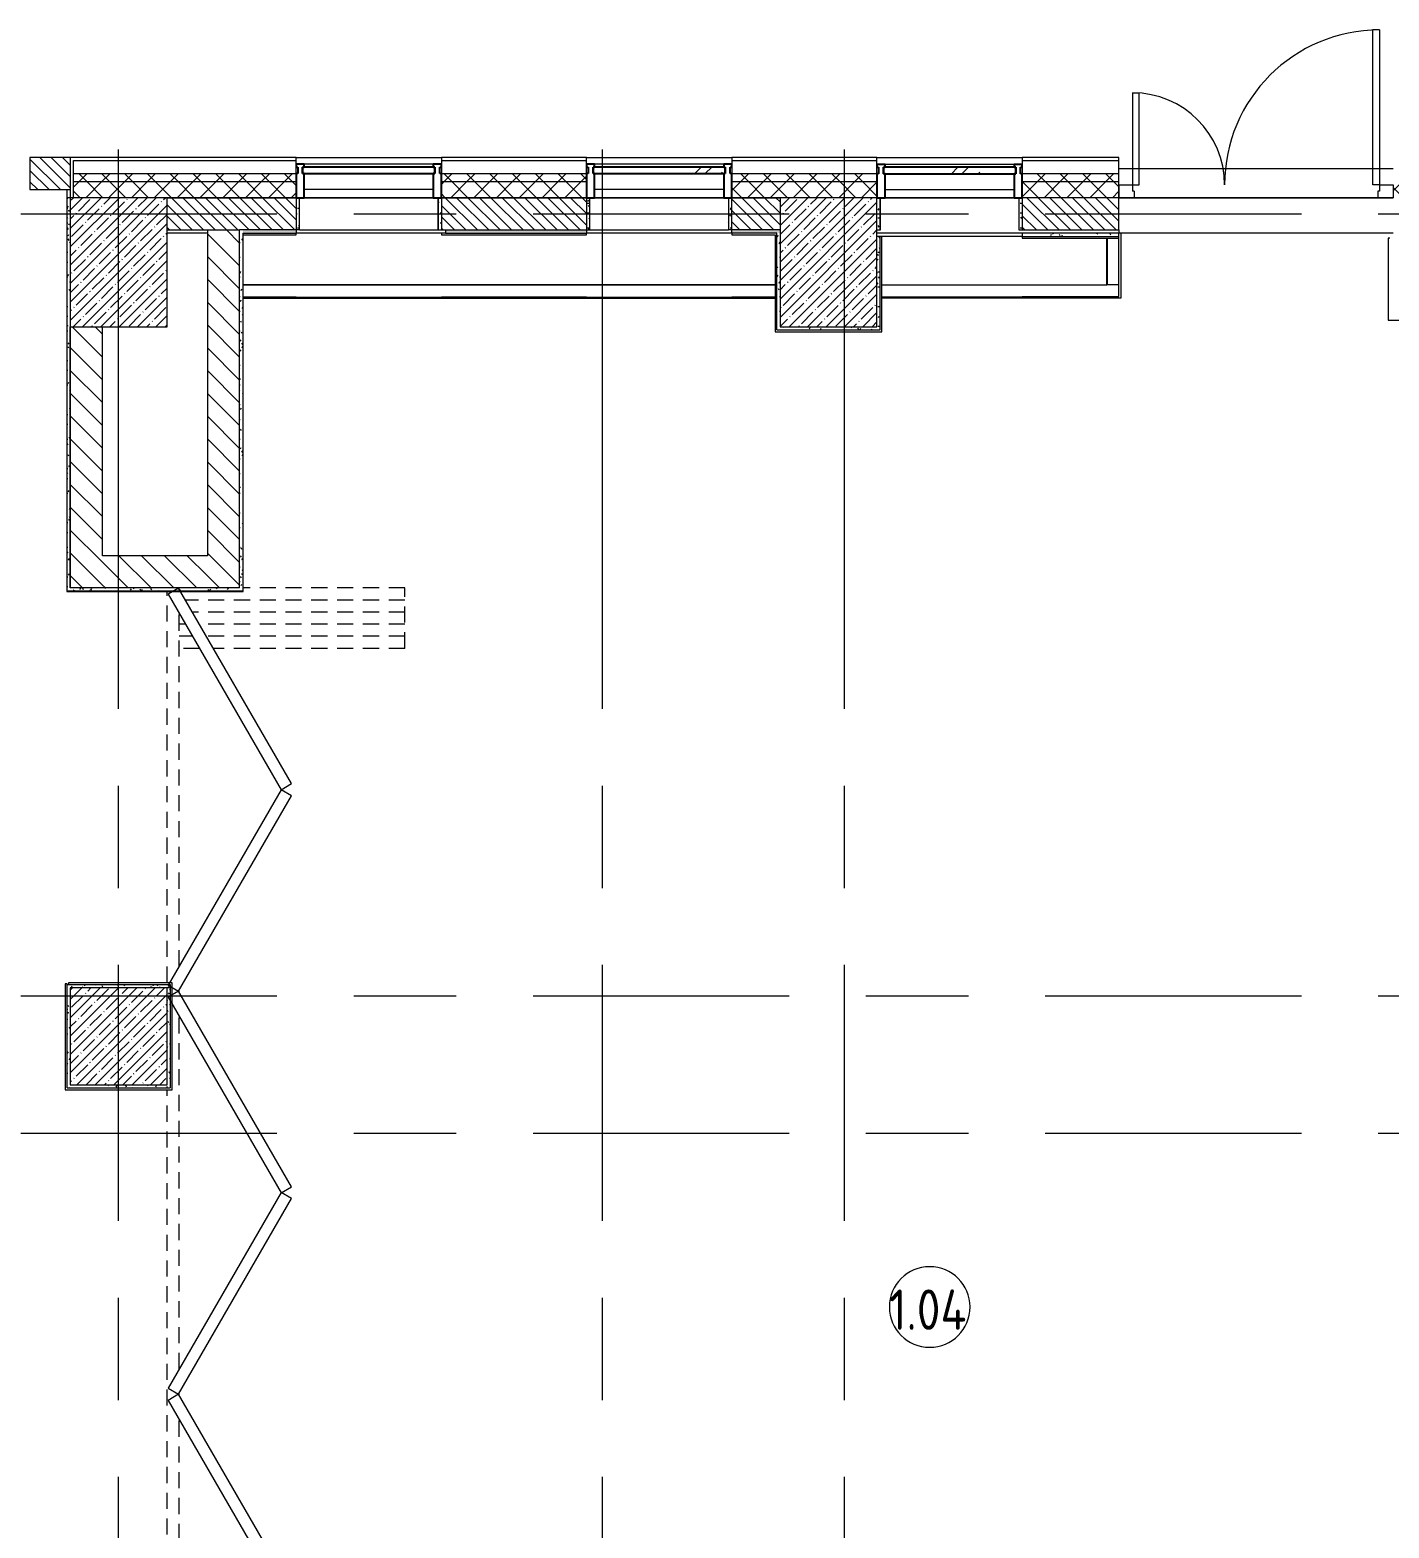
# Model space of a CAD drawing. Header units: millimetres. Extents: x -3708 to 187246, y -8553 to 29000.
# Drawn here: x 13460 to 21884, y 18851 to 28140 of the extents above; entities that cross this region are included whole.
import ezdxf

# ---------------------------------------------------------------- set-up
doc = ezdxf.new("R2010")
doc.units = ezdxf.units.MM
doc.linetypes.add('200_ШТРИХ__ш1_п0_6_', pattern=[160, 100, -60])
doc.linetypes.add('Осевая', pattern=[3175, 635, -476.25, 1587.5, -476.25])
for name, color, linetype, lineweight in [('A-AREA-IDEN', 7, 'Continuous', 9), ('A-GLAZ-CURT', 7, 'Continuous', 9), ('A-GLAZ-CURT-1', 7, 'Continuous', 25), ('A-GLAZ-CWMG', 7, 'Continuous', 9), ('A-GLAZ-CWMG-1', 7, 'Continuous', 25), ('A-WALL', 7, 'Continuous', 9), ('I-WALL', 7, 'Continuous', 9), ('S-COLS', 7, 'Continuous', 9), ('Оси', 7, 'Continuous', 9), ('Оси-2', 7, 'Осевая', 9)]:
    doc.layers.add(name, color=color, linetype=linetype, lineweight=lineweight)
for name, color, linetype, lineweight, true_color in [('A-DOOR-1', 1, 'Continuous', 9, 0xff0000), ('A-DOOR-2', 1, 'Continuous', 13, 0xff0000), ('A-DOOR-3', 1, '200_ШТРИХ__ш1_п0_6_', 9, 0xff0000), ('A-DOOR-FRAM-1', 1, 'Continuous', 13, 0xff0000), ('A-WALL-1', 7, 'Continuous', 9, 0x3c3c3c), ('A-WALL-FNSH-1', 7, 'Continuous', 9, 0x3c3c3c)]:
    doc.layers.add(name, color=color, linetype=linetype, lineweight=lineweight, true_color=true_color)
doc.styles.add('GOST Common_1', font='GOST_Common.ttf', dxfattribs={"width": 0.9, "height": 250})
pattern_1 = [(135, (0, 0), (-35.35534, -35.35534), [])]
pattern_2 = [(135, (0, 0), (-70.71068, -70.71068), [])]
pattern_3 = [(45, (0, 0), (-70.71068, 70.71068), []), (135, (0, 0), (-70.71068, -70.71068), [])]
pattern_4 = [(0, (0, 0), (121.92, 30.48), [10.058, -81.382, 10.058, -81.382, -487.68]), (0, (0, 0), (121.92, 30.48), [-182.88, 10.058, -172.822, 10.058, -81.382, -213.36]), (0, (0, 0), (121.92, 30.48), [-457.2, 10.058, -50.902, 10.058, -142.342]), (120, (45.72, 15.24), (-87.356454, 90.345817), [10.058, -81.382, 10.058, -81.382, -487.68]), (120, (45.72, 15.24), (-87.356454, 90.345817), [-182.88, 10.058, -172.822, 10.058, -81.382, -213.36]), (120, (45.72, 15.24), (-87.356454, 90.345817), [-457.2, 10.058, -50.902, 10.058, -142.342]), (240, (60.96, 76.2), (-34.563546, -120.825817), [10.058, -81.382, 10.058, -81.382, -487.68]), (240, (60.96, 76.2), (-34.563546, -120.825817), [-182.88, 10.058, -172.822, 10.058, -81.382, -213.36]), (240, (60.96, 76.2), (-34.563546, -120.825817), [-457.2, 10.058, -50.902, 10.058, -142.342])]

# ---------------------------------------------------------------- blocks, each defined once
blk = doc.blocks.new('BSC_Колонна _Прямоугольная - 600х800-24078684-План заполнения и маркировки дверных проемов 1 этажа в осях 1-12')
at = {"layer": 'S-COLS'}
h = blk.add_hatch(dxfattribs=at)
h.set_pattern_fill('FP_7', color=256, style=0, pattern_type=2)
h.set_pattern_definition([(45, (-14010, -26700), (-57.02463, 57.02463), []), (45, (-13952.975, -26700), (-57.02463, 57.02463), [100.806, -20.161, 3.353, -16.808])])
h.paths.add_polyline_path([(300, -400), (300, 400), (-300, 400), (-300, -400)])
for p, q in [((300, 400), (-300, 400)), ((-300, 400), (-300, -400)), ((300, -400), (300, 400)), ((-300, -400), (300, -400))]:
    blk.add_line(p, q, dxfattribs=at)
blk = doc.blocks.new('BSC_Колонна _Прямоугольная - 600х600-V5-План заполнения и маркировки дверных проемов 1 этажа в осях 1-12')
at = {"layer": 'S-COLS'}
h = blk.add_hatch(dxfattribs=at)
h.set_pattern_fill('FP_11', color=256, style=0, pattern_type=2)
h.set_pattern_definition([(45, (-14010, -21900), (-57.02463, 57.02463), []), (45, (-13952.975, -21900), (-57.02463, 57.02463), [100.806, -20.161, 3.353, -16.808])])
h.paths.add_polyline_path([(300, -300), (300, 300), (-300, 300), (-300, -300)])
for p, q in [((300, 300), (-300, 300)), ((-300, 300), (-300, -300)), ((300, -300), (300, 300)), ((-300, -300), (300, -300))]:
    blk.add_line(p, q, dxfattribs=at)
blk = doc.blocks.new('Системная панель - Стекло - 40мм-22856102-План заполнения и маркировки дверных проемов 1 этажа в осях 1-12')
at = {"layer": 'A-GLAZ-CURT'}
h = blk.add_hatch(dxfattribs=at)
h.set_pattern_fill('FP_15', color=256, style=0, pattern_type=2)
h.set_pattern_definition([(45, (-17460.26, -27190), (-282.8427, 282.8427), [200, -600]), (45, (-17660.26, -27290), (-282.8427, 282.8427), [600, -200]), (45, (-17260.26, -27390), (-282.8427, 282.8427), [200, -600])])
h.paths.add_polyline_path([(344.3, -40), (410, -40), (410, 0), (-410, 0), (-410, -40), (-332.8, -40)])
at = {"layer": 'A-GLAZ-CURT-1'}
for p, q in [((410, 0), (-410, 0)), ((-410, 0), (-410, -40)), ((410, -40), (410, 0)), ((-410, -40), (410, -40))]:
    blk.add_line(p, q, dxfattribs=at)
blk = doc.blocks.new('Прямоугольный импост - Импост структурный с накладкой - 160мм Темный-33186088-План заполнения и маркировки дверных проемов 1 этажа в осях 1-12')
at = {"layer": 'A-GLAZ-CWMG'}
for p, q in [((17760.3, 27307), (16960.3, 27307)), ((17760.3, 27150), (16960.3, 27150))]:
    blk.add_line(p, q, dxfattribs=at)
blk = doc.blocks.new('Прямоугольный импост - Импост структурный с накладкой - 190мм-22856094-План заполнения и маркировки дверных проемов 1 этажа в осях 1-12')
at = {"layer": 'A-GLAZ-CWMG-1'}
for p, q in [((-50, 40), (-50, 190)), ((-50, 190), (0, 190)), ((0, 190), (0, 40)), ((-40, 40), (-50, 40)), ((-50, -17), (-50, 0)), ((-50, 0), (-40, 0)), ((-40, 0), (-40, 40)), ((-10, 40), (-10, 0)), ((0, 40), (-10, 40)), ((-10, 0), (0, 0)), ((0, 0), (0, -17)), ((0, -17), (-50, -17))]:
    blk.add_line(p, q, dxfattribs=at)
blk = doc.blocks.new('Системная панель - Стекло - 40мм-V10-План заполнения и маркировки дверных проемов 1 этажа в осях 1-12')
at = {"layer": 'A-GLAZ-CURT'}
h = blk.add_hatch(dxfattribs=at)
h.set_pattern_fill('FP_16', color=256, style=0, pattern_type=2)
h.set_pattern_definition([(45, (-19260.26, -27188.3), (-282.8427, 282.8427), [200, -600]), (45, (-19460.26, -27288.3), (-282.8427, 282.8427), [600, -200]), (45, (-19060.26, -27388.3), (-282.8427, 282.8427), [200, -600])])
h.paths.add_polyline_path([(400, -40), (410, -40), (410, 0), (-410, 0), (-410, -40), (-101.5, -40)])
at = {"layer": 'A-GLAZ-CURT-1'}
for p, q in [((410, 0), (-410, 0)), ((-410, 0), (-410, -40)), ((410, -40), (410, 0)), ((-410, -40), (410, -40))]:
    blk.add_line(p, q, dxfattribs=at)
blk = doc.blocks.new('Прямоугольный импост - Импост структурный с накладкой - 190мм-V11-План заполнения и маркировки дверных проемов 1 этажа в осях 1-12')
at = {"layer": 'A-GLAZ-CWMG-1'}
for p, q in [((-50, 40), (-50, 190)), ((-50, 190), (0, 190)), ((0, 190), (0, 40)), ((-40, 40), (-50, 40)), ((-50, -17), (-50, 0)), ((-50, 0), (-40, 0)), ((-40, 0), (-40, 40)), ((-10, 40), (-10, 0)), ((0, 40), (-10, 40)), ((-10, 0), (0, 0)), ((0, 0), (0, -17)), ((0, -17), (-50, -17))]:
    blk.add_line(p, q, dxfattribs=at)
blk = doc.blocks.new('DOR__перегородка__Прямоугольная - ТП-2_ Вн_ДПГ_9480х4200h_2-23998078-План заполнения и маркировки дверных проемов 1 этажа в осях 1-12')
at = {"layer": 'A-DOOR-3'}
for p, q in [((31, 0), (2621.2, 0)), ((3270, 0), (3279, 0)), ((3290, 0), (6369, 0)), ((7032, 0), (9460, 0)), ((31, -75), (1987.4, -75)), ((2137.4, -75), (4324.5, -75)), ((4474.5, -75), (4486.7, -75)), ((4636.7, -75), (6823.8, -75)), ((6973.8, -75), (6985, -75)), ((7135, -75), (9323.2, -75)), ((9105.2, -200.9), (9105.2, -75)), ((9180.2, -157.6), (9180.2, -75)), ((9255.2, -114.3), (9255.2, -75)), ((9330.2, -1474.2), (9330.2, -157.6)), ((9405.2, -1474.2), (9405.2, -114.3)), ((9180.2, -1474.2), (9180.2, -244.2)), ((9255.2, -1474.2), (9255.2, -200.9)), ((9105.2, -1474.2), (9105.2, -287.5)), ((9480, -1474.2), (9480, -470)), ((9105.2, -1474.2), (9480, -1474.2))]:
    blk.add_line(p, q, dxfattribs=at)
at = {"layer": 'A-DOOR-FRAM-1'}
for p, q in [((2019.1, -6.7), (1981.6, -71.7)), ((1981.6, -71.7), (3193.9, -771.8)), ((3231.5, -706.9), (2019.1, -6.7)), ((4442.7, -6.7), (3230.4, -706.9)), ((3267.9, -771.8), (4480.3, -71.7)), ((4480.3, -71.7), (4442.7, -6.7)), ((4518.4, -6.7), (4480.9, -71.7)), ((4480.9, -71.7), (5693.3, -771.8)), ((5730.8, -706.9), (4518.4, -6.7)), ((6942.1, -6.7), (5729.7, -706.9)), ((5767.3, -771.8), (6979.6, -71.7)), ((6979.6, -71.7), (6942.1, -6.7)), ((7016.7, -6.7), (6979.2, -71.7)), ((6979.2, -71.7), (8191.6, -771.8)), ((8229.1, -706.9), (7016.7, -6.7)), ((9441.4, -6.7), (8229.1, -706.9)), ((8266.6, -771.8), (9478.9, -71.7)), ((9478.9, -71.7), (9441.4, -6.7)), ((3193.9, -771.8), (3231.5, -706.9)), ((3230.4, -706.9), (3267.9, -771.8)), ((5693.3, -771.8), (5730.8, -706.9)), ((5729.7, -706.9), (5767.3, -771.8)), ((8191.6, -771.8), (8229.1, -706.9)), ((8229.1, -706.9), (8266.6, -771.8))]:
    blk.add_line(p, q, dxfattribs=at)
blk = doc.blocks.new('Прямоугольный импост - Импост структурный с накладкой - 190мм-22856098-План заполнения и маркировки дверных проемов 1 этажа в осях 1-12')
at = {"layer": 'A-GLAZ-CWMG-1'}
for p, q in [((0, 190), (-50, 190)), ((-50, 190), (-50, 40)), ((0, 40), (0, 190)), ((-50, 40), (-40, 40)), ((-40, 0), (-50, 0)), ((-50, 0), (-50, -17)), ((-40, 40), (-40, 0)), ((-10, 0), (-10, 40)), ((-10, 40), (0, 40)), ((0, 0), (-10, 0)), ((0, -17), (0, 0)), ((-50, -17), (0, -17))]:
    blk.add_line(p, q, dxfattribs=at)
blk = doc.blocks.new('Прямоугольный импост - Импост структурный с накладкой - 190мм-V32-План заполнения и маркировки дверных проемов 1 этажа в осях 1-12')
at = {"layer": 'A-GLAZ-CWMG-1'}
for p, q in [((0, 190), (-50, 190)), ((-50, 190), (-50, 40)), ((0, 40), (0, 188.3)), ((-50, 40), (-40, 40)), ((-40, 0), (-50, 0)), ((-50, 0), (-50, -17)), ((-40, 40), (-40, 0)), ((-10, 0), (-10, 40)), ((-10, 40), (0, 40)), ((0, 0), (-10, 0)), ((0, -17), (0, 0)), ((-50, -17), (0, -17))]:
    blk.add_line(p, q, dxfattribs=at)
blk = doc.blocks.new('BSC_Колонна _Прямоугольная - 600х800-V60-План заполнения и маркировки дверных проемов 1 этажа в осях 1-12')
at = {"layer": 'S-COLS'}
h = blk.add_hatch(dxfattribs=at)
h.set_pattern_fill('FP_71', color=256, style=0, pattern_type=2)
h.set_pattern_definition([(45, (-18410.26, -26700), (-57.02463, 57.02463), []), (45, (-18353.23, -26700), (-57.02463, 57.02463), [100.806, -20.161, 3.353, -16.808])])
h.paths.add_polyline_path([(-28.6, -400), (300, -400), (300, 400), (-300, 400), (-300, -400)])
for p, q in [((300, 400), (-300, 400)), ((-300, 400), (-300, -400)), ((300, -400), (300, 400)), ((-300, -400), (300, -400))]:
    blk.add_line(p, q, dxfattribs=at)
blk = doc.blocks.new('110_Дверь_СКБ_2Ст_Наружная - ДН-1_л_ Двухстворчатая 1450 х3300 _h_ в свету с верхним остеклением-23567691-План заполнения и маркировки дверных проемов 1 этажа в осях 1-12')
at = {"layer": 'A-DOOR-1'}
for centre, radius, start, end in [((784.5, -45), 960, 90, 180), ((-745.5, -45), 570, 0, 90)]:
    blk.add_arc(centre, radius, start, end, dxfattribs=at)
at = {"layer": 'A-DOOR-2'}
for p, q in [((784.5, 915), (744.5, 915)), ((744.5, -45), (744.5, 915)), ((784.5, 915), (784.5, -45)), ((-745.5, 525), (-705.5, 525)), ((-745.5, 525), (-745.5, -45)), ((-705.5, -45), (-705.5, 525)), ((-745.5, -45), (-705.5, -45)), ((784.5, -45), (744.5, -45))]:
    blk.add_line(p, q, dxfattribs=at)
at = {"layer": 'A-DOOR-FRAM-1'}
for p, q in [((-830.5, -45), (-830.5, -125)), ((-830.5, -45), (-745.5, -45)), ((-745.5, -45), (-745.5, -85)), ((-735.5, -85), (-745.5, -85)), ((-735.5, -85), (-735.5, -125)), ((774.5, -85), (774.5, -125)), ((784.5, -85), (774.5, -85)), ((784.5, -45), (784.5, -85)), ((784.5, -45), (869.5, -45)), ((869.5, -45), (869.5, -125)), ((-830.5, -125), (-735.5, -125)), ((774.5, -125), (869.5, -125))]:
    blk.add_line(p, q, dxfattribs=at)
blk = doc.blocks.new('Системная панель - Стекло - 40мм-V70-План заполнения и маркировки дверных проемов 1 этажа в осях 1-12')
at = {"layer": 'A-GLAZ-CURT'}
h = blk.add_hatch(dxfattribs=at)
h.set_pattern_fill('FP_80', color=256, style=0, pattern_type=2)
h.set_pattern_definition([(45, (-15660.26, -27190), (-282.8427, 282.8427), [200, -600]), (45, (-15860.26, -27290), (-282.8427, 282.8427), [600, -200]), (45, (-15460.26, -27390), (-282.8427, 282.8427), [200, -600])])
h.paths.add_polyline_path([(113.1, -40), (410, -40), (410, 0), (-410, 0), (-410, -40), (-400, -40)])
at = {"layer": 'A-GLAZ-CURT-1'}
for p, q in [((410, 0), (-410, 0)), ((-410, 0), (-410, -40)), ((410, -40), (410, 0)), ((-410, -40), (410, -40))]:
    blk.add_line(p, q, dxfattribs=at)
blk = doc.blocks.new('Зашивка приборов отопления12 - Зашивка приборов отопления-33278990-План заполнения и маркировки дверных проемов 1 этажа в осях 1-12')
at = {"layer": 'A-WALL'}
for p, q in [((35540, 23400), (34640, 23400)), ((37340, 23400), (36440, 23400)), ((34309.7, 23079), (37609, 23079)), ((37609, 23079), (34309.7, 23079)), ((34309.7, 23004), (37609, 23004))]:
    blk.add_line(p, q, dxfattribs=at)
blk = doc.blocks.new('Зашивка приборов отопления13 - Зашивка приборов отопления-33279120-План заполнения и маркировки дверных проемов 1 этажа в осях 1-12')
at = {"layer": 'A-WALL'}
for p, q in [((19610.3, 26880), (18710.3, 26880)), ((20135.9, 26560), (20135.9, 26849)), ((20136.3, 26849), (20136.3, 26560)), ((18741.3, 26560), (20135.9, 26560)), ((18741.3, 26485), (19610.3, 26485)), ((20210, 26560), (20135.9, 26560))]:
    blk.add_line(p, q, dxfattribs=at)
blk = doc.blocks.new('Марка_Помещения - Номер-25198446-План заполнения и маркировки дверных проемов 1 этажа в осях 1-12')
at = {"layer": 'A-AREA-IDEN'}
for start, end in [(360, 180), (180, 360)]:
    blk.add_arc((0, 0), 2.5, start, end, dxfattribs=at)

msp = doc.modelspace()

# ---------------------------------------------------------------- hatches: boundary and pattern name
at = {"layer": 'A-WALL'}
h = msp.add_hatch(dxfattribs=at)
h.set_pattern_fill('FP_33', color=256, style=0, pattern_type=2)
h.set_pattern_definition(pattern_1)
h.paths.add_polyline_path([(13460.3, 27150), (13710, 27150), (13710, 27350), (13460.3, 27350), (13460.3, 27280)])
h.paths.add_polyline_path([(4060, 27150), (4110, 27150), (4110, 27350), (4060, 27350)])
h = msp.add_hatch(dxfattribs=at)
h.set_pattern_fill('FP_8', color=256, style=0, pattern_type=2)
h.set_pattern_definition(pattern_3)
h.paths.add_polyline_path([(30810, 27200), (30810, 27250), (21910, 27250), (21910, 27200), (30569, 27200)])
h.paths.add_polyline_path([(18710.3, 27200), (18710.3, 27250), (17810.3, 27250), (17810.3, 27200), (18381.6, 27200)])
h.paths.add_polyline_path([(33610, 27200), (33760, 27200), (33760, 27250), (31910, 27250), (31910, 27200), (33390, 27200)])
h.paths.add_polyline_path([(16910.3, 27200), (16910.3, 27250), (16010.3, 27250), (16010.3, 27200), (16598.9, 27200)])
h.paths.add_polyline_path([(19610.3, 27200), (20210, 27200), (20210, 27250), (19610.3, 27250)])
h.paths.add_polyline_path([(14996.3, 27200), (15110.3, 27200), (15110.3, 27250), (13730, 27250), (13730, 27200), (14760, 27200)])
h = msp.add_hatch(dxfattribs=at)
h.set_pattern_fill('FP_8', color=256, style=0, pattern_type=2)
h.set_pattern_definition(pattern_3)
h.paths.add_polyline_path([(32509.5, 27100), (33710, 27100), (33710, 27200), (31910, 27200), (31910, 27100), (31923.2, 27100)])
h.paths.add_polyline_path([(28560, 27100), (30810, 27100), (30810, 27200), (21910, 27200), (21910, 27100), (27860.7, 27100)])
h.paths.add_polyline_path([(19610.3, 27100), (20210, 27100), (20210, 27200), (19610.3, 27200), (19610.3, 27116.6)])
h.paths.add_polyline_path([(18110.3, 27100), (18710.3, 27100), (18710.3, 27200), (17810.3, 27200), (17810.3, 27100)])
h.paths.add_polyline_path([(16910.3, 27100), (16910.3, 27200), (16010.3, 27200), (16010.3, 27100), (16350.4, 27100)])
h.paths.add_polyline_path([(13730, 27100), (15110.3, 27100), (15110.3, 27200), (13730, 27200)])
h = msp.add_hatch(dxfattribs=at)
h.set_pattern_fill('FP_33', color=256, style=0, pattern_type=2)
h.set_pattern_definition(pattern_1)
h.paths.add_polyline_path([(14310, 26900), (15110.3, 26900), (15110.3, 27100), (14310, 27100)])
h.paths.add_polyline_path([(20210, 26900), (20210, 27100), (19610.3, 27100), (19610.3, 26900), (19735.8, 26900)])
h.paths.add_polyline_path([(16010.3, 26900), (16910.3, 26900), (16910.3, 27100), (16010.3, 27100), (16010.3, 26930.5)])
h.paths.add_polyline_path([(18110.3, 26900), (18110.3, 27100), (17810.3, 27100), (17810.3, 26900)])
at = {"layer": 'I-WALL'}
h = msp.add_hatch(dxfattribs=at)
h.set_pattern_fill('FP_86', color=256, style=0, pattern_type=2)
h.set_pattern_definition(pattern_4)
h.paths.add_polyline_path([(13690, 24660), (13710, 24660), (13710, 27100), (13690, 27100), (13690, 24880)])
h = msp.add_hatch(dxfattribs=at)
h.set_pattern_fill('FP_86', color=256, style=0, pattern_type=2)
h.set_pattern_definition(pattern_4)
h.paths.add_polyline_path([(15130.3, 26900), (15130.3, 27100), (15110.3, 27100), (15110.3, 26900)])
h = msp.add_hatch(dxfattribs=at)
h.set_pattern_fill('FP_86', color=256, style=0, pattern_type=2)
h.set_pattern_definition(pattern_4)
h.paths.add_polyline_path([(15990.3, 26900), (16010.3, 26900), (16010.3, 27100), (15990.3, 27100), (15990.3, 26929.7)])
h = msp.add_hatch(dxfattribs=at)
h.set_pattern_fill('FP_86', color=256, style=0, pattern_type=2)
h.set_pattern_definition(pattern_4)
h.paths.add_polyline_path([(16910.3, 26900), (16930.3, 26900), (16930.3, 27100), (16910.3, 27100), (16910.3, 26966.8)])
h = msp.add_hatch(dxfattribs=at)
h.set_pattern_fill('FP_86', color=256, style=0, pattern_type=2)
h.set_pattern_definition(pattern_4)
h.paths.add_polyline_path([(17810.3, 26900), (17810.3, 27100), (17790.3, 27100), (17790.3, 26900)])
h = msp.add_hatch(dxfattribs=at)
h.set_pattern_fill('FP_86', color=256, style=0, pattern_type=2)
h.set_pattern_definition(pattern_4)
h.paths.add_polyline_path([(18730.3, 26900), (18730.3, 27098.3), (18710.3, 27098.3), (18710.3, 26900)])
h = msp.add_hatch(dxfattribs=at)
h.set_pattern_fill('FP_86', color=256, style=0, pattern_type=2)
h.set_pattern_definition(pattern_4)
h.paths.add_polyline_path([(19610.3, 26900), (19610.3, 27098.3), (19590.3, 27098.3), (19590.3, 26900)])
h = msp.add_hatch(dxfattribs=at)
h.set_pattern_fill('FP_20', color=256, style=0, pattern_type=2)
h.set_pattern_definition(pattern_2)
h.paths.add_polyline_path([(14760, 24680), (14760, 26900), (14560, 26900), (14560, 24680)])
h = msp.add_hatch(dxfattribs=at)
h.set_pattern_fill('FP_86', color=256, style=0, pattern_type=2)
h.set_pattern_definition(pattern_4)
h.paths.add_polyline_path([(14760, 24680), (14780, 24680), (14780, 26900), (14760, 26900), (14760, 24880)])
h = msp.add_hatch(dxfattribs=at)
h.set_pattern_fill('FP_86', color=256, style=0, pattern_type=2)
h.set_pattern_definition(pattern_4)
h.paths.add_polyline_path([(18050.3, 26880), (18110.3, 26880), (18110.3, 26900), (17810.3, 26900), (17810.3, 26880)])
h.paths.add_polyline_path([(15110.3, 26880), (15110.3, 26900), (14780, 26900), (14780, 26880), (14996.3, 26880)])
h.paths.add_polyline_path([(16910.3, 26880), (16910.3, 26900), (16035.3, 26900), (16035.3, 26880), (16350.4, 26880)])
h = msp.add_hatch(dxfattribs=at)
h.set_pattern_fill('FP_86', color=256, style=0, pattern_type=2)
h.set_pattern_definition(pattern_4)
h.paths.add_polyline_path([(18090.3, 26280), (18110.3, 26280), (18110.3, 26880), (18090.3, 26880), (18090.3, 26300)])
h = msp.add_hatch(dxfattribs=at)
h.set_pattern_fill('FP_86', color=256, style=0, pattern_type=2)
h.set_pattern_definition(pattern_4)
h.paths.add_polyline_path([(18710.3, 26300), (18730.3, 26300), (18730.3, 26860), (18710.3, 26860), (18710.3, 26425)])
h = msp.add_hatch(dxfattribs=at)
h.set_pattern_fill('FP_86', color=256, style=0, pattern_type=2)
h.set_pattern_definition(pattern_4)
h.paths.add_polyline_path([(19735.8, 26860), (20210, 26860), (20210, 26880), (19610.3, 26880), (19610.3, 26860)])
h = msp.add_hatch(dxfattribs=at)
h.set_pattern_fill('FP_20', color=256, style=0, pattern_type=2)
h.set_pattern_definition(pattern_2)
h.paths.add_polyline_path([(13910.3, 24680), (13910.3, 26300), (13710.3, 26300), (13710.3, 24680)])
h = msp.add_hatch(dxfattribs=at)
h.set_pattern_fill('FP_86', color=256, style=0, pattern_type=2)
h.set_pattern_definition(pattern_4)
h.paths.add_polyline_path([(18710.3, 26280), (18730.3, 26280), (18730.3, 26300), (18110.3, 26300), (18110.3, 26280), (18381.6, 26280)])
h = msp.add_hatch(dxfattribs=at)
h.set_pattern_fill('FP_20', color=256, style=0, pattern_type=2)
h.set_pattern_definition(pattern_2)
h.paths.add_polyline_path([(14316.7, 24680), (14560, 24680), (14560, 24880), (13910.3, 24880), (13910.3, 24680)])
h = msp.add_hatch(dxfattribs=at)
h.set_pattern_fill('FP_86', color=256, style=0, pattern_type=2)
h.set_pattern_definition(pattern_4)
h.paths.add_polyline_path([(14316.7, 24660), (14348.8, 24660), (14381.7, 24678.9), (14392.6, 24660), (14780, 24660), (14780, 24680), (13710, 24679.7), (13710.3, 24660), (13910.3, 24660)])
h = msp.add_hatch(dxfattribs=at)
h.set_pattern_fill('FP_86', color=256, style=0, pattern_type=2)
h.set_pattern_definition(pattern_4)
h.paths.add_polyline_path([(13690, 22200), (14310, 22200), (14310, 22220), (13690, 22220)])
h = msp.add_hatch(dxfattribs=at)
h.set_pattern_fill('FP_86', color=256, style=0, pattern_type=2)
h.set_pattern_definition(pattern_4)
h.paths.add_polyline_path([(14330, 21600), (14330, 22119.1), (14316.7, 22142.1), (14330, 22149.8), (14330, 22209.1), (14316.7, 22216.7), (14318.6, 22220), (14310, 22220), (14310, 21600), (14316.7, 21600)])
h = msp.add_hatch(dxfattribs=at)
h.set_pattern_fill('FP_86', color=256, style=0, pattern_type=2)
h.set_pattern_definition(pattern_4)
h.paths.add_polyline_path([(13710, 21580), (13710, 22200), (13690, 22200), (13690, 21580)])
h = msp.add_hatch(dxfattribs=at)
h.set_pattern_fill('FP_86', color=256, style=0, pattern_type=2)
h.set_pattern_definition(pattern_4)
h.paths.add_polyline_path([(14330, 21580), (14330, 21600), (13710, 21600), (13710.7, 21580), (14316.7, 21580)])

# ---------------------------------------------------------------- linework, layer by layer
at = {"layer": 'A-WALL'}
for p, q in [((13730, 27100), (13730, 27330)), ((13730, 27330), (15110.3, 27330)), ((15110.3, 27350), (16010.3, 27350)), ((16010.3, 27330), (16910.3, 27330)), ((16910.3, 27350), (17810.3, 27350)), ((17810.3, 27330), (18710.3, 27330)), ((18710.3, 27350), (19610.3, 27350)), ((19610.3, 27330), (20210, 27330)), ((13730, 27250), (15110.3, 27250)), ((16010.3, 27250), (16910.3, 27250)), ((17810.3, 27250), (18710.3, 27250)), ((19610.3, 27250), (20210, 27250)), ((20210, 27280), (21910, 27280)), ((13730, 27200), (15110.3, 27200)), ((16010.3, 27200), (16910.3, 27200)), ((17810.3, 27200), (18710.3, 27200)), ((19610.3, 27200), (20210, 27200)), ((14310, 27100), (15110.3, 27100)), ((15130.3, 27100), (14310, 27100)), ((15960.3, 27100), (15160.3, 27100)), ((16930.3, 27100), (15990.3, 27100)), ((16010.3, 27100), (16910.3, 27100)), ((17760.3, 27100), (16960.3, 27100)), ((18110.3, 27100), (17790.3, 27100)), ((17810.3, 27100), (18110.3, 27100)), ((19560.4, 27100), (18760.1, 27100)), ((20210, 27100), (19590.3, 27100)), ((21910, 27100), (19610.3, 27100)), ((15130.3, 26900), (14760, 26900)), ((14780, 26880), (15110.3, 26880)), ((14780, 26880), (14780, 24680)), ((14781, 26869), (14780, 26869)), ((15990.3, 26900), (16930.3, 26900)), ((16035.3, 26880), (16910.3, 26880)), ((18110.3, 26900), (17790.3, 26900)), ((18090.3, 26880), (17810.3, 26880)), ((18090.3, 26880), (18079.3, 26880)), ((18090.3, 26280), (18090.3, 26880)), ((19610.3, 26860), (20210, 26860))]:
    msp.add_line(p, q, dxfattribs=at)
at = {"layer": 'A-WALL-1'}
for p, q in [((13710, 27350), (13460.3, 27350)), ((13460.3, 27350), (13460.3, 27150)), ((15110.3, 27100), (15110.3, 27330)), ((16010.3, 27330), (16010.3, 27100)), ((16910.3, 27100), (16910.3, 27330)), ((17810.3, 27330), (17810.3, 27100)), ((18710.3, 27100), (18710.3, 27330)), ((19610.3, 27330), (19610.3, 27100)), ((20210, 27100), (20210, 27330)), ((13460.3, 27150), (13710, 27150)), ((13710, 27100), (13690, 27100)), ((15110.3, 27100), (15110.3, 26880)), ((15130.3, 26900), (15130.3, 27100)), ((15990.3, 27100), (15990.3, 26900)), ((16010.3, 27100), (16010.3, 26900)), ((16910.3, 27100), (16910.3, 26880)), ((16930.3, 26900), (16930.3, 27100)), ((17790.3, 27100), (17790.3, 26900)), ((17810.3, 26880), (17810.3, 27100)), ((18730.3, 27100), (18710.3, 27100)), ((18730.3, 26900), (18730.3, 27100)), ((19590.3, 27100), (19590.3, 26900)), ((19610.3, 27100), (19610.3, 26900)), ((20210, 26900), (20210, 27100)), ((14310, 26900), (14760, 26900)), ((14560, 26900), (14560, 24880)), ((14760, 24680), (14760, 26900)), ((16035.3, 26900), (16035.3, 26880)), ((18710.3, 26900), (18730.3, 26900)), ((18730.3, 26860), (18710.3, 26860)), ((18730.3, 26280), (18730.3, 26860)), ((19590.3, 26900), (20210, 26900)), ((20210, 26880), (19610.3, 26880)), ((19610.3, 26880), (19610.3, 26860)), ((20210, 26860), (20210, 26880)), ((13710, 24680), (13710, 26300)), ((13710.3, 26300), (13710.3, 24680)), ((13910.3, 24880), (13910.3, 26300)), ((18090.3, 26280), (18730.3, 26280)), ((14560, 24880), (13910.3, 24880)), ((13689, 24660), (13690, 24660)), ((14760, 24680), (13710, 24680)), ((14330, 22220), (13690, 22220)), ((14330, 22200), (14310, 22200)), ((13690, 21580), (14330, 21580))]:
    msp.add_line(p, q, dxfattribs=at)
at = {"layer": 'A-WALL-FNSH-1'}
for p, q in [((15110.3, 27350), (13710, 27350)), ((13710, 27350), (13710, 27100)), ((15110.3, 27330), (15110.3, 27350)), ((16910.3, 27350), (16010.3, 27350)), ((16010.3, 27350), (16010.3, 27330)), ((16910.3, 27330), (16910.3, 27350)), ((18710.3, 27350), (17810.3, 27350)), ((17810.3, 27350), (17810.3, 27330)), ((18710.3, 27330), (18710.3, 27350)), ((20210, 27350), (19610.3, 27350)), ((19610.3, 27350), (19610.3, 27330)), ((20210, 27330), (20210, 27350)), ((13689, 27150), (13689, 24659)), ((13690, 24660), (13690, 27150)), ((15131.3, 27100), (15130.3, 27100)), ((15131.3, 26900), (15131.3, 27100)), ((15989.3, 27100), (15989.3, 26900)), ((15990.3, 27100), (15989.3, 27100)), ((16931.3, 27100), (16930.3, 27100)), ((16931.3, 26900), (16931.3, 27100)), ((17789.3, 27100), (17789.3, 26900)), ((17790.3, 27100), (17789.3, 27100)), ((18731.3, 27100), (18730.3, 27100)), ((18731.3, 26900), (18731.3, 27100)), ((19589.3, 27100), (19589.3, 26900)), ((19590.3, 27100), (19589.3, 27100)), ((14781, 26869), (15110.3, 26869)), ((14781, 24659), (14781, 26869)), ((15110.3, 26869), (15110.3, 26880)), ((15130.3, 26900), (15131.3, 26900)), ((15989.3, 26900), (15990.3, 26900)), ((16035.3, 26880), (16010.3, 26880)), ((16010.3, 26880), (16010.3, 26869)), ((16010.3, 26869), (16910.3, 26869)), ((16910.3, 26869), (16910.3, 26880)), ((16930.3, 26900), (16931.3, 26900)), ((17789.3, 26900), (17790.3, 26900)), ((17810.3, 26880), (17810.3, 26869)), ((17810.3, 26869), (18079.3, 26869)), ((18079.3, 26869), (18079.3, 26269)), ((18730.3, 26900), (18731.3, 26900)), ((18741.3, 26860), (18730.3, 26860)), ((18741.3, 26269), (18741.3, 26860)), ((19589.3, 26900), (19590.3, 26900)), ((19610.3, 26860), (19610.3, 26849)), ((19610.3, 26849), (20210, 26849)), ((20210, 26849), (20210, 26860)), ((21890, 26849), (21879, 26849)), ((21879, 26849), (21879, 26340)), ((21879, 26340), (23710, 26340)), ((18079.3, 26269), (18741.3, 26269)), ((13689, 24659), (14781, 24659)), ((14780, 24660), (13690, 24660)), ((14780, 24680), (14780, 24660)), ((13679, 22224.5), (13679, 21569)), ((13690, 22224.5), (13679, 22224.5)), ((13690, 21580), (13690, 22224.5)), ((14341, 22232), (13700, 22232)), ((13700, 22232), (13700, 22221)), ((13700, 22221), (14330, 22221)), ((14330, 22221), (14330, 21580)), ((14341, 21569), (14341, 22232)), ((13679, 21569), (14341, 21569))]:
    msp.add_line(p, q, dxfattribs=at)
at = {"layer": 'I-WALL'}
for p, q in [((15160.3, 27100), (15960.3, 27100)), ((16960.3, 27100), (17760.3, 27100)), ((18760.1, 27100), (19560.4, 27100)), ((20210, 27100), (21910, 27100)), ((14560, 26880), (14310, 26880)), ((16010.3, 26880), (15110.3, 26880)), ((16010.3, 26880), (15110.3, 26880)), ((15131.3, 26900), (15989.3, 26900)), ((17810.3, 26880), (16910.3, 26880)), ((17810.3, 26880), (16910.3, 26880)), ((16931.3, 26900), (17789.3, 26900)), ((19610.3, 26880), (18710.3, 26880)), ((19610.3, 26860), (18741.3, 26860)), ((20210, 26900), (20210, 26880)), ((21910, 26880), (20210, 26880)), ((20210, 26487.2), (20210, 26849)), ((20221, 26880), (20221, 26476.2)), ((14781, 26485), (15110.3, 26485)), ((18079.3, 26474), (14781, 26474)), ((15110.3, 26485), (15110.3, 26474)), ((16010.3, 26485), (16910.3, 26485)), ((16010.3, 26474), (16010.3, 26485)), ((16910.3, 26485), (16910.3, 26474)), ((17810.3, 26485), (18079.3, 26485)), ((17810.3, 26485), (17810.3, 26474)), ((20221, 26476.2), (18741.3, 26476.2)), ((19610.3, 26487.2), (20210, 26487.2)), ((19610.3, 26487.2), (19610.3, 26476.2))]:
    msp.add_line(p, q, dxfattribs=at)
at = {"layer": 'Оси'}
for p, q in [((14010, 24898.1), (14010, 27398.1)), ((17010, 24898.1), (17010, 27398.1)), ((18510, 24898.1), (18510, 27398.1))]:
    msp.add_line(p, q, dxfattribs=at)
at = {"layer": 'Оси-2'}
for p, q in [((-407.8, 27000), (31290.5, 27000)), ((14010, 593.7), (14010, 24898.1)), ((17010, 593.7), (17010, 24898.1)), ((18510, 593.7), (18510, 24898.1)), ((-407.8, 22150), (35810, 22150)), ((-407.8, 21300), (35810, 21300))]:
    msp.add_line(p, q, dxfattribs=at)

# ---------------------------------------------------------------- block references
at = {"layer": 'A-AREA-IDEN', "xscale": 99.99999999999993, "yscale": 99.99999999999993, "zscale": 99.99999999999993}
msp.add_blockref('Марка_Помещения - Номер-25198446-План заполнения и маркировки дверных проемов 1 этажа в осях 1-12', (19037.1, 20221.6), dxfattribs=at)
at = {"layer": 'A-DOOR-1'}
msp.add_blockref('110_Дверь_СКБ_2Ст_Наружная - ДН-1_л_ Двухстворчатая 1450 х3300 _h_ в свету с верхним остеклением-23567691-План заполнения и маркировки дверных проемов 1 этажа в осях 1-12', (21040.5, 27225), dxfattribs=at)
at = {"layer": 'A-DOOR-1', "rotation": 90.00000000000044}
msp.add_blockref('DOR__перегородка__Прямоугольная - ТП-2_ Вн_ДПГ_9480х4200h_2-23998078-План заполнения и маркировки дверных проемов 1 этажа в осях 1-12', (14310, 15200), dxfattribs=at)
at = {"layer": 'A-GLAZ-CURT'}
for name, p in [('Системная панель - Стекло - 40мм-V70-План заполнения и маркировки дверных проемов 1 этажа в осях 1-12', (15560.3, 27290)), ('Системная панель - Стекло - 40мм-22856102-План заполнения и маркировки дверных проемов 1 этажа в осях 1-12', (17360.3, 27290)), ('Системная панель - Стекло - 40мм-V10-План заполнения и маркировки дверных проемов 1 этажа в осях 1-12', (19160.3, 27288.3))]:
    msp.add_blockref(name, p, dxfattribs=at)
at = {"layer": 'A-GLAZ-CWMG', "rotation": 180}
for name, p in [('Прямоугольный импост - Импост структурный с накладкой - 190мм-22856098-План заполнения и маркировки дверных проемов 1 этажа в осях 1-12', (15110.3, 27290)), ('Прямоугольный импост - Импост структурный с накладкой - 190мм-22856098-План заполнения и маркировки дверных проемов 1 этажа в осях 1-12', (16910.3, 27290)), ('Прямоугольный импост - Импост структурный с накладкой - 190мм-V32-План заполнения и маркировки дверных проемов 1 этажа в осях 1-12', (18710.3, 27288.3))]:
    msp.add_blockref(name, p, dxfattribs=at)
at = {"layer": 'A-GLAZ-CWMG'}
for p in [(-1800, 0), (0, 0), (1800, -1.7)]:
    msp.add_blockref('Прямоугольный импост - Импост структурный с накладкой - 160мм Темный-33186088-План заполнения и маркировки дверных проемов 1 этажа в осях 1-12', p, dxfattribs=at)
at = {"layer": 'A-GLAZ-CWMG', "extrusion": (0, 0, -1), "rotation": 180}
for name, p in [('Прямоугольный импост - Импост структурный с накладкой - 190мм-22856094-План заполнения и маркировки дверных проемов 1 этажа в осях 1-12', (-16010.3, 27290)), ('Прямоугольный импост - Импост структурный с накладкой - 190мм-22856094-План заполнения и маркировки дверных проемов 1 этажа в осях 1-12', (-17810.3, 27290)), ('Прямоугольный импост - Импост структурный с накладкой - 190мм-V11-План заполнения и маркировки дверных проемов 1 этажа в осях 1-12', (-19610.3, 27288.3))]:
    msp.add_blockref(name, p, dxfattribs=at)
at = {"layer": 'A-WALL'}
for name, p in [('Зашивка приборов отопления12 - Зашивка приборов отопления-33278990-План заполнения и маркировки дверных проемов 1 этажа в осях 1-12', (-19529.7, 3480)), ('Зашивка приборов отопления13 - Зашивка приборов отопления-33279120-План заполнения и маркировки дверных проемов 1 этажа в осях 1-12', (0, 0))]:
    msp.add_blockref(name, p, dxfattribs=at)
at = {"layer": 'S-COLS'}
for name, p in [('BSC_Колонна _Прямоугольная - 600х800-24078684-План заполнения и маркировки дверных проемов 1 этажа в осях 1-12', (14010, 26700)), ('BSC_Колонна _Прямоугольная - 600х800-V60-План заполнения и маркировки дверных проемов 1 этажа в осях 1-12', (18410.3, 26700)), ('BSC_Колонна _Прямоугольная - 600х600-V5-План заполнения и маркировки дверных проемов 1 этажа в осях 1-12', (14010, 21900))]:
    msp.add_blockref(name, p, dxfattribs=at)

# ---------------------------------------------------------------- texts
at = {"layer": 'A-AREA-IDEN', "insert": (18786.2, 20330.2), "char_height": 250, "width": 627.721, "attachment_point": 1, "style": 'GOST Common_1'}
msp.add_mtext('1.04', dxfattribs=at)

doc.saveas('drawing.dxf')
